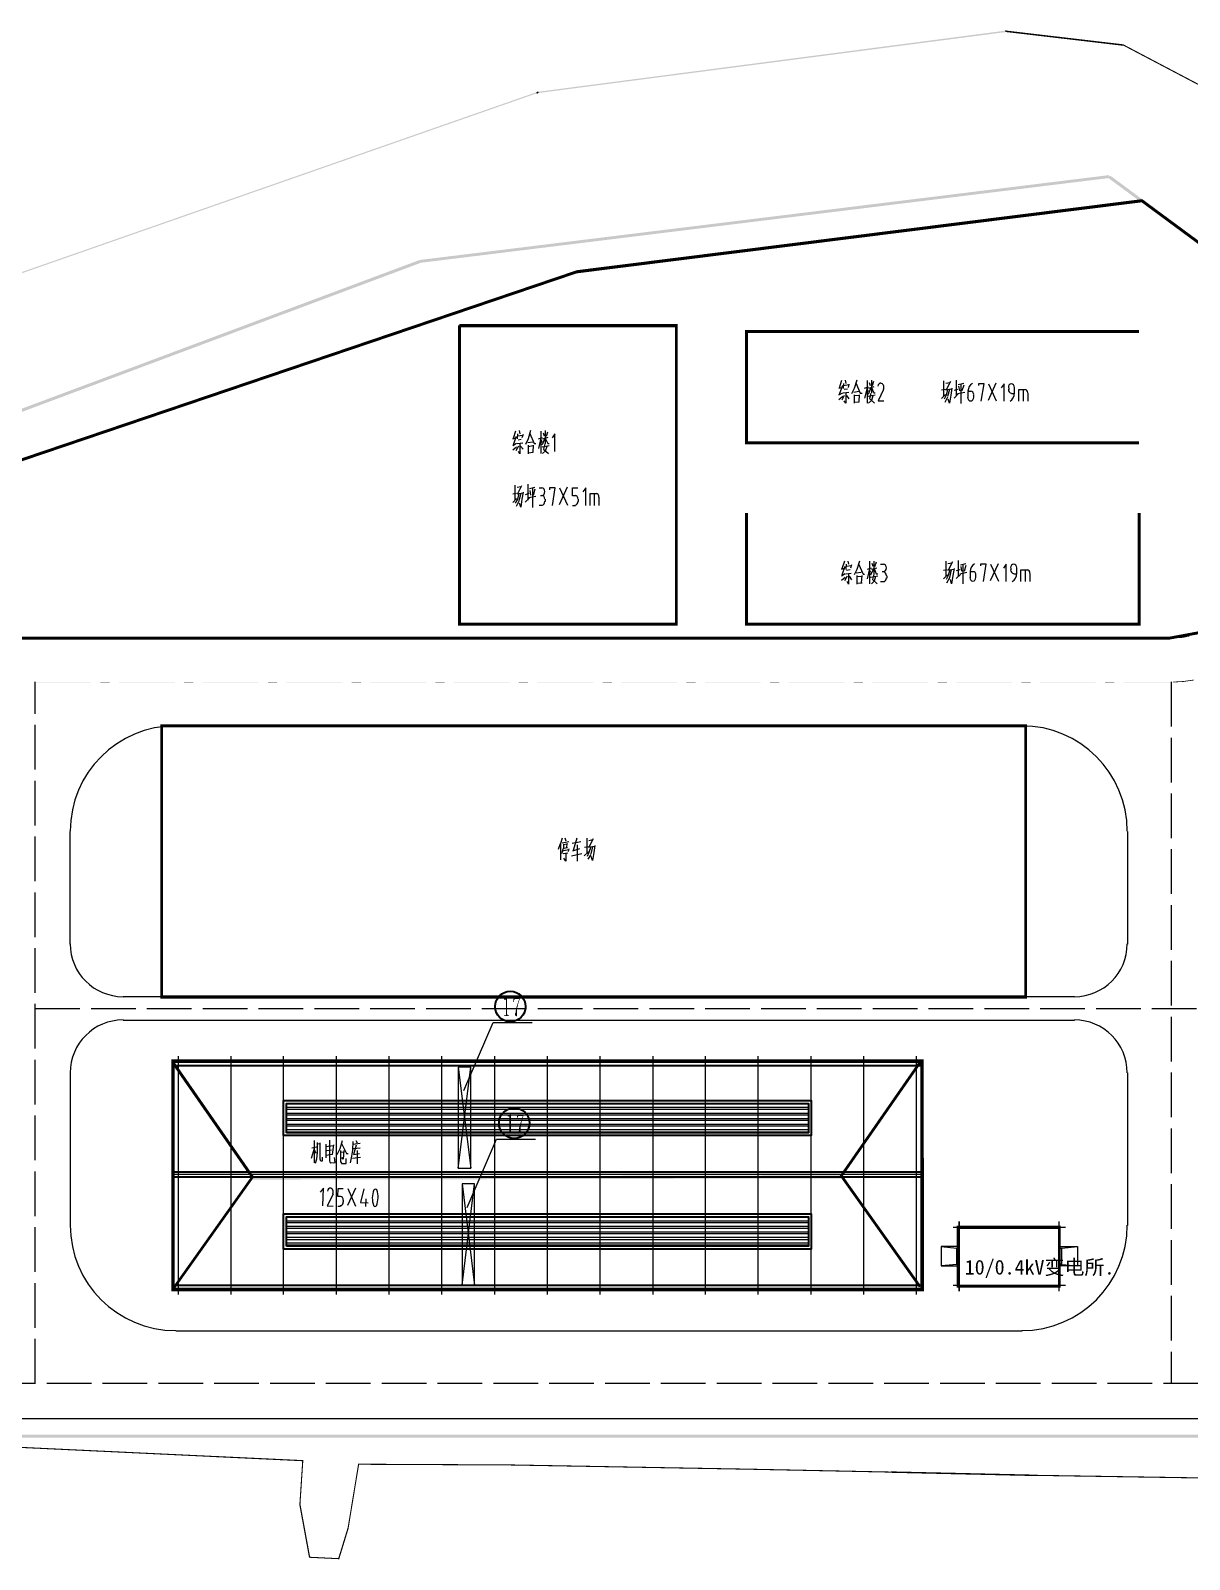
# Model space of a CAD drawing. Header units: millimetres. Extents: x 2315 to 4619, y 1334 to 1897.
# Drawn here: x 4312.5 to 4510.3, y 1461.3 to 1722.3 of the extents above; entities that cross this region are included whole.
import ezdxf

# ---------------------------------------------------------------- set-up
doc = ezdxf.new("R2010")
doc.units = ezdxf.units.MM
doc.linetypes.add('PDF_IMPORT', pattern=[1, 0.8, -0.2])
for name, color, linetype, true_color in [('PDF_0', 9, 'Continuous', 0x808080), ('PDF_0-新增征地', 7, 'Continuous', 0x00a5dd), ('PDF_DOTE', 9, 'Continuous', 0x808080), ('PDF_P-地面', 9, 'Continuous', 0x808080), ('PDF_房建专业布置图', 9, 'Continuous', 0x808080), ('PDF_文字', 9, 'Continuous', 0x808080), ('PDF_站场道路', 7, 'Continuous', 0x957000), ('PDF_转运站初步方案', 7, 'Continuous', 0x00b85c), ('PDF_道路', 9, 'Continuous', 0x808080)]:
    doc.layers.add(name, color=color, linetype=linetype, true_color=true_color)
doc.layers.add('PDF_粗实线层', color=7, linetype='Continuous')
doc.layers.add('PDF_细实线层', color=7, linetype='Continuous')
doc.styles.add('PDF NSimSun', font='NSimSun.ttf')

msp = doc.modelspace()

# ---------------------------------------------------------------- hatches: boundary and pattern name
at = {"layer": 'PDF_0-新增征地', "transparency": 33554559}
for points in [[(4479.03, 1722.01), (4478.97, 1722.25), (4399.13, 1711.81), (4398.89, 1711.56)], [(4478.97, 1722.01), (4479.03, 1722.13), (4478.9, 1722.19), (4478.9, 1722.07)], [(4479.09, 1722.19), (4479.03, 1722.25), (4479.03, 1722.13), (4479.09, 1722.07)], [(4399.13, 1711.62), (4398.89, 1711.75), (4198.97, 1641.87), (4199.03, 1641.69)], [(4399.09, 1711.74), (4399.13, 1711.81), (4398.91, 1711.73), (4398.89, 1711.75), (4398.89, 1711.73), (4398.77, 1711.69), (4398.89, 1711.6), (4398.89, 1711.5), (4399.26, 1711.62), (4399.13, 1711.71), (4399.13, 1711.81), (4399.09, 1711.73)]]:
    msp.add_hatch(color=256, dxfattribs=at).paths.add_polyline_path(points)
at = {"layer": 'PDF_站场道路', "transparency": 33554559}
for points in [[(4313.31, 1611.08), (4313.31, 1611.02), (4322.84, 1611.02), (4322.84, 1611.08)], [(4324.43, 1611.08), (4324.43, 1611.02), (4326.02, 1611.02), (4326.02, 1611.08)], [(4327.61, 1611.08), (4327.61, 1611.02), (4337.14, 1611.02), (4337.14, 1611.08)], [(4338.72, 1611.08), (4338.72, 1611.02), (4340.31, 1611.02), (4340.31, 1611.08)], [(4341.9, 1611.08), (4341.9, 1611.02), (4351.43, 1611.02), (4351.43, 1611.08)], [(4353.02, 1611.08), (4353.02, 1611.02), (4354.6, 1611.02), (4354.6, 1611.08)], [(4356.19, 1611.08), (4356.19, 1611.02), (4365.72, 1611.02), (4365.72, 1611.08)], [(4367.31, 1611.08), (4367.31, 1611.02), (4368.9, 1611.02), (4368.9, 1611.08)], [(4370.49, 1611.08), (4370.49, 1611.02), (4380.01, 1611.02), (4380.01, 1611.08)], [(4381.6, 1611.08), (4381.6, 1611.02), (4383.19, 1611.02), (4383.19, 1611.08)], [(4384.78, 1611.08), (4384.78, 1611.02), (4394.25, 1611.02), (4394.25, 1611.08)], [(4395.83, 1611.08), (4395.83, 1611.02), (4397.42, 1611.02), (4397.42, 1611.08)], [(4399.01, 1611.08), (4399.01, 1611.02), (4408.54, 1611.02), (4408.54, 1611.08)], [(4410.13, 1611.08), (4410.13, 1611.02), (4411.72, 1611.02), (4411.72, 1611.08)], [(4413.3, 1611.08), (4413.3, 1611.02), (4422.83, 1611.02), (4422.83, 1611.08)], [(4424.42, 1611.08), (4424.42, 1611.02), (4426.01, 1611.02), (4426.01, 1611.08)], [(4427.6, 1611.08), (4427.6, 1611.02), (4437.13, 1611.02), (4437.13, 1611.08)], [(4438.71, 1611.08), (4438.71, 1611.02), (4440.3, 1611.02), (4440.3, 1611.08)], [(4441.89, 1611.08), (4441.89, 1611.02), (4451.42, 1611.02), (4451.42, 1611.08)], [(4453.01, 1611.08), (4453.01, 1611.02), (4454.59, 1611.02), (4454.59, 1611.08)], [(4456.18, 1611.08), (4456.18, 1611.02), (4465.71, 1611.02), (4465.71, 1611.08)], [(4467.3, 1611.08), (4467.3, 1611.02), (4468.89, 1611.02), (4468.89, 1611.08)], [(4470.48, 1611.08), (4470.48, 1611.02), (4480, 1611.02), (4480, 1611.08)], [(4481.59, 1611.08), (4481.59, 1611.02), (4483.18, 1611.02), (4483.18, 1611.08)], [(4484.77, 1611.08), (4484.77, 1611.02), (4494.3, 1611.02), (4494.3, 1611.08)], [(4495.89, 1611.08), (4495.89, 1611.02), (4497.47, 1611.02), (4497.47, 1611.08)], [(4499.06, 1611.08), (4499.06, 1611.02), (4507.55, 1611.02), (4507.55, 1611.08)]]:
    msp.add_hatch(color=256, dxfattribs=at).paths.add_polyline_path(points)
at = {"layer": 'PDF_细实线层', "transparency": 33554559}
for points in [[(4393.81, 1557.28), (4393.81, 1554.41), (4393.87, 1554.41), (4393.87, 1554.35), (4393.87, 1554.29), (4393.87, 1554.29), (4393.87, 1554.23), (4393.93, 1554.23), (4393.93, 1554.17), (4393.93, 1554.17), (4393.99, 1554.17), (4393.99, 1554.17), (4394.05, 1554.17), (4394.05, 1554.17), (4394.18, 1554.17), (4394.18, 1554.04), (4393.32, 1554.04), (4393.32, 1554.17), (4393.38, 1554.17), (4393.44, 1554.17), (4393.5, 1554.17), (4393.5, 1554.17), (4393.57, 1554.17), (4393.57, 1554.17), (4393.57, 1554.23), (4393.57, 1554.23), (4393.63, 1554.23), (4393.63, 1554.29), (4393.63, 1554.35), (4393.63, 1554.35), (4393.63, 1554.41), (4393.63, 1554.41), (4393.63, 1556.67), (4393.63, 1556.73), (4393.63, 1556.79), (4393.63, 1556.79), (4393.57, 1556.85), (4393.57, 1556.85), (4393.5, 1556.85), (4393.5, 1556.85), (4393.32, 1556.85), (4393.32, 1556.98), (4393.38, 1556.98), (4393.44, 1556.98), (4393.5, 1556.98), (4393.5, 1556.98), (4393.57, 1556.98), (4393.57, 1556.98), (4393.63, 1557.04), (4393.63, 1557.04), (4393.63, 1557.04), (4393.63, 1557.04), (4393.69, 1557.1), (4393.69, 1557.1), (4393.75, 1557.16), (4393.75, 1557.16), (4393.75, 1557.22), (4393.81, 1557.22), (4393.81, 1557.28)], [(4396.07, 1557.1), (4396.07, 1557.04), (4396.07, 1556.98), (4396.01, 1556.98), (4396.01, 1556.92), (4396.01, 1556.85), (4395.95, 1556.79), (4395.95, 1556.79), (4395.95, 1556.73), (4395.95, 1556.67), (4395.89, 1556.67), (4395.89, 1556.61), (4395.89, 1556.55), (4395.89, 1556.55), (4395.83, 1556.49), (4395.83, 1556.43), (4395.83, 1556.37), (4395.83, 1556.37), (4395.76, 1556.3), (4395.76, 1556.24), (4395.76, 1556.24), (4395.76, 1556.18), (4395.76, 1556.12), (4395.7, 1556.12), (4395.7, 1556.06), (4395.7, 1556), (4395.7, 1556), (4395.7, 1555.94), (4395.7, 1555.88), (4395.64, 1555.88), (4395.64, 1555.82), (4395.64, 1555.75), (4395.64, 1555.69), (4395.64, 1555.63), (4395.58, 1555.57), (4395.58, 1555.57), (4395.58, 1555.51), (4395.58, 1555.45), (4395.58, 1555.39), (4395.58, 1555.33), (4395.52, 1555.33), (4395.52, 1555.27), (4395.52, 1555.21), (4395.52, 1555.14), (4395.52, 1555.14), (4395.52, 1555.08), (4395.52, 1555.02), (4395.52, 1555.02), (4395.52, 1554.96), (4395.52, 1554.9), (4395.52, 1554.9), (4395.52, 1554.84), (4395.52, 1554.78), (4395.52, 1554.78), (4395.52, 1554.78), (4395.52, 1554.72), (4395.52, 1554.66), (4395.52, 1554.59), (4395.52, 1554.59), (4395.52, 1554.53), (4395.52, 1554.47), (4395.52, 1554.47), (4395.52, 1554.41), (4395.52, 1554.35), (4395.52, 1554.29), (4395.52, 1554.23), (4395.52, 1554.23), (4395.52, 1554.17), (4395.52, 1554.17), (4395.52, 1554.11), (4395.52, 1554.04), (4395.52, 1554.04), (4395.46, 1554.04), (4395.46, 1553.98), (4395.4, 1553.98), (4395.4, 1553.98), (4395.34, 1553.98), (4395.34, 1554.04), (4395.28, 1554.04), (4395.28, 1554.04), (4395.28, 1554.11), (4395.28, 1554.11), (4395.21, 1554.17), (4395.21, 1554.23), (4395.21, 1554.29), (4395.21, 1554.29), (4395.21, 1554.35), (4395.21, 1554.35), (4395.21, 1554.41), (4395.21, 1554.47), (4395.21, 1554.47), (4395.21, 1554.53), (4395.28, 1554.59), (4395.28, 1554.59), (4395.28, 1554.66), (4395.28, 1554.72), (4395.28, 1554.78), (4395.28, 1554.84), (4395.28, 1554.84), (4395.28, 1554.9), (4395.28, 1554.96), (4395.34, 1555.02), (4395.34, 1555.08), (4395.34, 1555.14), (4395.34, 1555.14), (4395.34, 1555.21), (4395.34, 1555.21), (4395.34, 1555.27), (4395.34, 1555.27), (4395.4, 1555.33), (4395.4, 1555.33), (4395.4, 1555.39), (4395.4, 1555.39), (4395.4, 1555.45), (4395.4, 1555.45), (4395.4, 1555.51), (4395.46, 1555.51), (4395.46, 1555.57), (4395.46, 1555.63), (4395.46, 1555.63), (4395.46, 1555.69), (4395.46, 1555.69), (4395.52, 1555.75), (4395.52, 1555.82), (4395.52, 1555.82), (4395.52, 1555.88), (4395.58, 1555.94), (4395.58, 1556), (4395.58, 1556), (4395.58, 1556.06), (4395.64, 1556.12), (4395.64, 1556.18), (4395.64, 1556.18), (4395.64, 1556.24), (4395.7, 1556.3), (4395.7, 1556.37), (4395.7, 1556.43), (4395.7, 1556.49), (4395.76, 1556.55), (4395.76, 1556.55), (4395.76, 1556.61), (4395.83, 1556.67), (4395.83, 1556.73), (4395.83, 1556.79), (4395.89, 1556.85), (4395.89, 1556.92), (4395.89, 1556.92), (4395.28, 1556.92), (4395.28, 1556.92), (4395.21, 1556.92), (4395.15, 1556.92), (4395.15, 1556.92), (4395.15, 1556.85), (4395.09, 1556.85), (4395.09, 1556.85), (4395.09, 1556.79), (4395.03, 1556.79), (4395.03, 1556.73), (4395.03, 1556.73), (4395.03, 1556.67), (4394.97, 1556.61), (4394.97, 1556.61), (4394.97, 1556.55), (4394.97, 1556.49), (4394.97, 1556.43), (4394.97, 1556.43), (4394.85, 1556.43), (4394.97, 1557.22), (4396.07, 1557.22)], [(4394.48, 1537.31), (4394.48, 1534.5), (4394.48, 1534.44), (4394.48, 1534.38), (4394.48, 1534.38), (4394.48, 1534.31), (4394.54, 1534.31), (4394.54, 1534.25), (4394.54, 1534.25), (4394.54, 1534.25), (4394.6, 1534.19), (4394.6, 1534.19), (4394.66, 1534.19), (4394.73, 1534.19), (4394.85, 1534.19), (4394.85, 1534.07), (4393.93, 1534.07), (4393.93, 1534.19), (4394.05, 1534.19), (4394.05, 1534.19), (4394.12, 1534.19), (4394.12, 1534.19), (4394.18, 1534.25), (4394.18, 1534.25), (4394.24, 1534.25), (4394.24, 1534.25), (4394.24, 1534.31), (4394.24, 1534.38), (4394.24, 1534.38), (4394.24, 1534.44), (4394.24, 1534.5), (4394.24, 1534.5), (4394.24, 1536.76), (4394.24, 1536.82), (4394.24, 1536.82), (4394.24, 1536.88), (4394.24, 1536.88), (4394.18, 1536.94), (4394.18, 1536.94), (4394.12, 1536.94), (4393.93, 1536.94), (4393.93, 1537.06), (4394.05, 1537.06), (4394.05, 1537.06), (4394.12, 1537.06), (4394.12, 1537.06), (4394.18, 1537.06), (4394.18, 1537.06), (4394.24, 1537.06), (4394.24, 1537.06), (4394.3, 1537.12), (4394.3, 1537.12), (4394.3, 1537.12), (4394.3, 1537.19), (4394.36, 1537.19), (4394.36, 1537.25), (4394.36, 1537.25), (4394.42, 1537.31), (4394.42, 1537.31)], [(4396.68, 1537.12), (4396.68, 1537.12), (4396.68, 1537.06), (4396.62, 1537), (4396.62, 1536.94), (4396.62, 1536.94), (4396.62, 1536.88), (4396.56, 1536.82), (4396.56, 1536.82), (4396.56, 1536.76), (4396.56, 1536.7), (4396.5, 1536.7), (4396.5, 1536.64), (4396.5, 1536.57), (4396.5, 1536.51), (4396.44, 1536.51), (4396.44, 1536.45), (4396.44, 1536.39), (4396.44, 1536.39), (4396.38, 1536.33), (4396.38, 1536.27), (4396.38, 1536.27), (4396.38, 1536.21), (4396.38, 1536.15), (4396.31, 1536.15), (4396.31, 1536.09), (4396.31, 1536.02), (4396.31, 1535.96), (4396.31, 1535.96), (4396.31, 1535.9), (4396.25, 1535.84), (4396.25, 1535.78), (4396.25, 1535.78), (4396.25, 1535.72), (4396.25, 1535.66), (4396.19, 1535.6), (4396.19, 1535.54), (4396.19, 1535.54), (4396.19, 1535.48), (4396.19, 1535.41), (4396.19, 1535.35), (4396.19, 1535.29), (4396.13, 1535.29), (4396.13, 1535.23), (4396.13, 1535.17), (4396.13, 1535.17), (4396.13, 1535.11), (4396.13, 1535.05), (4396.13, 1534.99), (4396.13, 1534.99), (4396.13, 1534.93), (4396.13, 1534.93), (4396.13, 1534.86), (4396.13, 1534.86), (4396.13, 1534.8), (4396.13, 1534.8), (4396.13, 1534.74), (4396.13, 1534.68), (4396.13, 1534.62), (4396.13, 1534.62), (4396.13, 1534.56), (4396.13, 1534.5), (4396.13, 1534.5), (4396.13, 1534.44), (4396.13, 1534.38), (4396.13, 1534.31), (4396.13, 1534.31), (4396.13, 1534.25), (4396.13, 1534.19), (4396.13, 1534.13), (4396.13, 1534.13), (4396.13, 1534.13), (4396.07, 1534.07), (4396.07, 1534.07), (4396.01, 1534.07), (4396.01, 1534.07), (4395.95, 1534.07), (4395.95, 1534.07), (4395.95, 1534.07), (4395.89, 1534.13), (4395.89, 1534.13), (4395.89, 1534.19), (4395.89, 1534.25), (4395.89, 1534.25), (4395.83, 1534.31), (4395.83, 1534.38), (4395.83, 1534.38), (4395.83, 1534.44), (4395.89, 1534.5), (4395.89, 1534.5), (4395.89, 1534.56), (4395.89, 1534.62), (4395.89, 1534.62), (4395.89, 1534.68), (4395.89, 1534.74), (4395.89, 1534.8), (4395.89, 1534.8), (4395.89, 1534.86), (4395.89, 1534.93), (4395.89, 1534.99), (4395.95, 1535.05), (4395.95, 1535.05), (4395.95, 1535.11), (4395.95, 1535.17), (4395.95, 1535.23), (4395.95, 1535.23), (4395.95, 1535.29), (4396.01, 1535.29), (4396.01, 1535.35), (4396.01, 1535.35), (4396.01, 1535.41), (4396.01, 1535.41), (4396.01, 1535.48), (4396.01, 1535.48), (4396.01, 1535.54), (4396.07, 1535.54), (4396.07, 1535.6), (4396.07, 1535.66), (4396.07, 1535.66), (4396.07, 1535.72), (4396.07, 1535.72), (4396.13, 1535.78), (4396.13, 1535.84), (4396.13, 1535.84), (4396.13, 1535.9), (4396.13, 1535.96), (4396.19, 1535.96), (4396.19, 1536.02), (4396.19, 1536.09), (4396.19, 1536.15), (4396.25, 1536.15), (4396.25, 1536.21), (4396.25, 1536.27), (4396.31, 1536.33), (4396.31, 1536.39), (4396.31, 1536.45), (4396.31, 1536.45), (4396.38, 1536.51), (4396.38, 1536.57), (4396.38, 1536.64), (4396.44, 1536.7), (4396.44, 1536.76), (4396.44, 1536.82), (4396.5, 1536.88), (4396.5, 1536.94), (4396.5, 1537), (4396.5, 1537), (4395.89, 1537), (4395.89, 1537), (4395.83, 1537), (4395.83, 1537), (4395.76, 1536.94), (4395.76, 1536.94), (4395.7, 1536.94), (4395.7, 1536.88), (4395.7, 1536.88), (4395.7, 1536.82), (4395.64, 1536.82), (4395.64, 1536.76), (4395.64, 1536.76), (4395.64, 1536.7), (4395.58, 1536.64), (4395.58, 1536.57), (4395.58, 1536.57), (4395.58, 1536.51), (4395.58, 1536.45), (4395.52, 1536.51), (4395.58, 1537.25), (4396.68, 1537.25)]]:
    msp.add_hatch(color=256, dxfattribs=at).paths.add_polyline_path(points)
at = {"layer": 'PDF_转运站初步方案', "true_color": 0x00a5dd, "transparency": 33554559}
for points in [[(4378.98, 1683.1), (4379.04, 1682.61), (4496.62, 1697.09), (4496.56, 1697.58)], [(4496.74, 1697.51), (4496.44, 1697.09), (4583.78, 1632.65), (4584.03, 1633.07)], [(4220.29, 1623.79), (4220.47, 1623.3), (4379.1, 1682.61), (4378.92, 1683.1)], [(4350.27, 1526.61), (4350.27, 1526.12), (4450.87, 1526.3), (4450.87, 1526.85)], [(3288.92, 1482.57), (3288.92, 1482.08), (4570.4, 1482.08), (4570.4, 1482.57)]]:
    msp.add_hatch(color=142, dxfattribs=at).paths.add_polyline_path(points)

# ---------------------------------------------------------------- linework, layer by layer
at = {"layer": 'PDF_0', "lineweight": 35}
for points in [[(4336.77, 1546.4), (4464.67, 1546.4), (4464.67, 1507.31), (4336.77, 1507.31)], [(4336.95, 1546.22), (4336.95, 1545.61), (4464.49, 1545.61), (4464.49, 1546.22), (4336.95, 1546.22), (4464.49, 1546.22), (4464.49, 1507.49), (4336.95, 1507.49)], [(4355.7, 1533.63), (4355.7, 1539.62), (4445.74, 1539.62), (4445.74, 1533.63)], [(4356.19, 1534.12), (4356.19, 1539.13), (4445.25, 1539.13), (4445.25, 1534.12)], [(4336.95, 1527.46), (4464.49, 1527.46), (4464.49, 1526.55), (4336.95, 1526.55)], [(4355.7, 1514.27), (4355.7, 1520.26), (4445.74, 1520.26), (4445.74, 1514.27)], [(4356.19, 1514.76), (4356.19, 1519.77), (4445.25, 1519.77), (4445.25, 1514.76)], [(4336.95, 1508.1), (4464.49, 1508.1), (4464.49, 1507.49), (4336.95, 1507.49)]]:
    msp.add_lwpolyline(points, close=True, dxfattribs=at)
at = {"layer": 'PDF_0-新增征地', "lineweight": 0}
for points in [[(4519, 1709.27, 0.191, 0.191, 0), (4499.03, 1719.78, 0.25, 0.25, 0), (4479, 1722.13, 0, 0, 0)], [(4280.94, 1481.81, 0.183, 0.183, 0), (4313.5, 1480.28, 0.183, 0.183, 0), (4343.43, 1478.87, 0.192, 0.192, 0), (4358.97, 1478.14, 0.183, 0.183, 0), (4358.48, 1470.66, 0.214, 0.214, 0), (4360.13, 1461.65, 0.177, 0.177, 0), (4365.11, 1461.41, 0.211, 0.211, 0), (4366.7, 1466.6, 0.183, 0.183, 0), (4368.5, 1477.53, 0.183, 0.183, 0), (4394.31, 1477.41, 0.183, 0.183, 0), (4435.29, 1476.68, 0.183, 0.183, 0), (4459.36, 1476.19, 0.245, 0.245, 0), (4483.67, 1475.64, 0.186, 0.186, 0), (4516.87, 1475.12, 0.182, 0.182, 0)]]:
    msp.add_lwpolyline(points, format="xyseb", dxfattribs=at)
for points in [[(4479.09, 1722.07), (4478.9, 1722.19)], [(4398.89, 1711.56), (4399.13, 1711.81)]]:
    msp.add_lwpolyline(points, dxfattribs=at)
msp.add_lwpolyline([(4398.95, 1711.75), (4399.07, 1711.56)], close=True, dxfattribs=at)
at = {"layer": 'PDF_0-新增征地', "lineweight": 25}
msp.add_lwpolyline([(4399.01, 1711.69), (4399.01, 1711.69)], dxfattribs=at)
at = {"layer": 'PDF_DOTE', "lineweight": 25}
for points in [[(4336.71, 1546.22), (4464.73, 1546.22)], [(4337.75, 1506.51), (4337.75, 1547.19)], [(4346.73, 1506.51), (4346.73, 1547.19)], [(4355.7, 1506.51), (4355.7, 1547.19)], [(4364.74, 1506.51), (4364.74, 1547.19)], [(4373.72, 1506.51), (4373.72, 1547.19)], [(4382.7, 1506.51), (4382.7, 1547.19)], [(4391.74, 1506.51), (4391.74, 1547.19)], [(4400.72, 1506.51), (4400.72, 1547.19)], [(4409.7, 1506.51), (4409.7, 1547.19)], [(4418.74, 1506.51), (4418.74, 1547.19)], [(4427.72, 1506.51), (4427.72, 1547.19)], [(4436.7, 1506.51), (4436.7, 1547.19)], [(4445.74, 1506.51), (4445.74, 1547.19)], [(4454.72, 1506.51), (4454.72, 1547.19)], [(4463.7, 1506.51), (4463.7, 1547.19)], [(4336.71, 1527.04), (4464.73, 1527.04)], [(4470.96, 1518.97), (4470.96, 1507.06), (4470.96, 1518.97)], [(4488.07, 1507.06), (4488.07, 1518.97)], [(4469.99, 1518), (4489.11, 1518)], [(4336.71, 1507.49), (4464.73, 1507.49)], [(4469.99, 1508.1), (4489.11, 1508.1)]]:
    msp.add_lwpolyline(points, dxfattribs=at)
at = {"layer": 'PDF_P-地面', "lineweight": 25}
for points in [[(4470.84, 1514.7), (4467.91, 1514.7), (4470.6, 1514.39)], [(4467.91, 1514.7), (4467.91, 1511.4)], [(4470.6, 1511.64), (4470.6, 1514.39), (4470.84, 1514.39)], [(4488.25, 1514.7), (4491.18, 1514.7), (4491.18, 1511.4), (4488.25, 1511.4)], [(4488.25, 1514.39), (4488.49, 1514.39), (4491.18, 1514.7)], [(4488.25, 1511.64), (4488.49, 1511.64), (4488.49, 1514.39)], [(4470.84, 1511.64), (4470.6, 1511.64), (4467.91, 1511.4), (4470.84, 1511.4)], [(4488.49, 1511.64), (4491.18, 1511.4)]]:
    msp.add_lwpolyline(points, dxfattribs=at)
at = {"layer": 'PDF_房建专业布置图', "lineweight": 0}
msp.add_lwpolyline([(4470.81, 1518.18, 0.122, 0.122, 0), (4488.25, 1518.18, 0.122, 0.122, 0), (4488.25, 1507.89, 0.0611, 0.0611, 0), (4470.81, 1507.89, 0.0611, 0.0611, 0)], format="xyseb", close=True, dxfattribs=at)
at = {"layer": 'PDF_站场道路', "lineweight": 9}
for points in [[(4105.88, 1618.54), (4506.88, 1618.54)], [(4337.32, 1603.57), (4481.71, 1603.57)], [(4319.3, 1566.31), (4319.3, 1585.55)], [(4499.73, 1585.55), (4499.73, 1566.31)], [(4490.69, 1557.33), (4328.34, 1557.33)], [(4490.69, 1553.3), (4328.34, 1553.3)], [(4319.3, 1544.32), (4319.3, 1518.3)], [(4499.73, 1544.32), (4499.73, 1518.3)], [(4337.32, 1500.28), (4481.71, 1500.28)], [(3311.89, 1485.32), (4552.26, 1485.32)]]:
    msp.add_lwpolyline(points, dxfattribs=at)
at = {"layer": 'PDF_站场道路', "linetype": 'PDF_IMPORT', "lineweight": 9, "ltscale": 9.528654}
for points in [[(4313.31, 1491.3), (4313.31, 1611.08)], [(4507.19, 1611.08), (4507.19, 1491.3)], [(4313.31, 1555.32), (4548.29, 1555.32)], [(4542.06, 1491.3), (3317.94, 1491.3)]]:
    msp.add_lwpolyline(points, dxfattribs=at)
at = {"layer": 'PDF_站场道路', "lineweight": 0, "const_width": 0.13}
msp.add_lwpolyline([(4507.55, 1611.05), (4509.29, 1611.15), (4511, 1611.39)], dxfattribs=at)
at = {"layer": 'PDF_站场道路', "lineweight": 0}
msp.add_lwpolyline([(4507.55, 1611.08), (4507.55, 1611.02)], dxfattribs=at)
at = {"layer": 'PDF_站场道路', "lineweight": 9}
for centre, radius, start, end in [((4506.84, 1636.6), 17.99, 270, 280.9424), ((4337.28, 1585.59), 17.99, 90, 180), ((4481.68, 1585.59), 17.99, 0, 90), ((4328.3, 1566.35), 9.01, 180, 270), ((4490.66, 1566.35), 9.01, 270, 360), ((4328.3, 1544.36), 9.01, 90, 180), ((4490.66, 1544.36), 9.01, 0, 90), ((4337.28, 1518.34), 17.99, 180, 270), ((4481.68, 1518.34), 17.99, 270, 360)]:
    msp.add_arc(centre, radius, start, end, dxfattribs=at)
at = {"layer": 'PDF_粗实线层', "lineweight": 35}
for centre in [(4394.39, 1555.66), (4395.06, 1535.75)]:
    msp.add_circle(centre, 2.6, dxfattribs=at)
at = {"layer": 'PDF_细实线层', "lineweight": 18}
for points in [[(4386.43, 1541.33), (4391.44, 1552.94), (4398.09, 1552.94)], [(4387.04, 1521.36), (4392.05, 1533.02), (4398.71, 1533.02)]]:
    msp.add_lwpolyline(points, dxfattribs=at)
at = {"layer": 'PDF_转运站初步方案', "color": 142, "lineweight": 0, "true_color": 0x00a5dd}
for points in [[(4221.17, 1618.54, 0.502, 0.502, 0), (4405.73, 1681.08, 0.53, 0.53, 0), (4502.18, 1693.21, 0.489, 0.489, 0), (4583.9, 1632.86, 0, 0, 0)], [(4385.7, 1671.92, 0.489, 0.489, 0), (4385.7, 1620.92, 0.489, 0.489, 0), (4422.71, 1620.92, 0.489, 0.489, 0), (4422.71, 1671.89, 0.55, 0.55, 0), (4385.7, 1671.89, 0, 0, 0)], [(4336.74, 1546.22, 0.502, 0.502, 0), (4350.39, 1526.55, 0.44, 0.44, 0), (4336.95, 1507.61, 0, 0, 0)]]:
    msp.add_lwpolyline(points, format="xyseb", dxfattribs=at)
for points, const_width in [([(4501.69, 1651.89), (4434.68, 1651.89), (4434.68, 1670.88), (4501.69, 1670.88)], 0.489), ([(4501.69, 1639.91), (4501.69, 1620.92), (4434.68, 1620.92), (4434.68, 1639.91)], 0.489), ([(4583.9, 1632.83), (4506.85, 1618.54), (4221.2, 1618.54)], 0.492), ([(4464.52, 1546.43), (4450.87, 1526.76), (4464.31, 1507.83)], 0.466)]:
    msp.add_lwpolyline(points, dxfattribs=dict(at, const_width=const_width))
at = {"layer": 'PDF_转运站初步方案', "color": 142, "lineweight": 5, "true_color": 0x00a5dd}
for points in [[(4450.93, 1662.51), (4450.5, 1661.23)], [(4451.54, 1662.58), (4451.66, 1662.03)], [(4453.5, 1662.58), (4453.07, 1661.17), (4452.64, 1660.25)], [(4455.27, 1662.51), (4455.27, 1658.67)], [(4456, 1662.58), (4456, 1660.44)], [(4468.34, 1662.45), (4468.34, 1659.83)], [(4470.48, 1662.58), (4470.48, 1659.95)], [(4450.44, 1661.23), (4450.93, 1661.35)], [(4450.44, 1660.07), (4451.11, 1660.44)], [(4450.44, 1659.28), (4451.11, 1659.83)], [(4451.05, 1661.66), (4450.5, 1660.13)], [(4451.36, 1659.95), (4450.99, 1659.16)], [(4451.24, 1662.03), (4451.17, 1661.17)], [(4451.17, 1660.44), (4452.15, 1660.56)], [(4451.24, 1661.66), (4452.15, 1661.84)], [(4451.36, 1661.05), (4451.91, 1661.11)], [(4451.66, 1660.44), (4451.66, 1658.67), (4451.36, 1659.03)], [(4451.78, 1659.95), (4452.15, 1659.4)], [(4452.15, 1661.9), (4452.03, 1661.35)], [(4453.01, 1660.56), (4453.86, 1660.68)], [(4453.07, 1660.07), (4453.07, 1658.67)], [(4453.07, 1659.95), (4453.92, 1660.01)], [(4453.37, 1662.15), (4454.11, 1660.38), (4454.41, 1660.38)], [(4453.92, 1660.07), (4453.86, 1658.91)], [(4454.84, 1661.23), (4455.51, 1661.42)], [(4455.27, 1661.29), (4454.84, 1659.52)], [(4455.27, 1661.05), (4455.45, 1660.62)], [(4455.94, 1661.29), (4455.45, 1660.13)], [(4455.45, 1659.83), (4456.67, 1660.07)], [(4455.51, 1658.67), (4456.06, 1659.16), (4456.3, 1659.95)], [(4455.57, 1661.23), (4456.49, 1661.48)], [(4455.63, 1662.21), (4455.82, 1661.66)], [(4455.94, 1660.32), (4455.69, 1659.46), (4456.55, 1658.67)], [(4456, 1661.35), (4456.43, 1660.44), (4456.67, 1660.44)], [(4456.37, 1662.33), (4456.12, 1661.6)], [(4458.08, 1660.99), (4457.16, 1659.03), (4458.14, 1659.03)], [(4467.97, 1660.93), (4468.64, 1661.05)], [(4467.97, 1659.46), (4468.64, 1660.13)], [(4469.01, 1660.99), (4468.77, 1660.01), (4468.4, 1659.34)], [(4468.7, 1662.09), (4469.38, 1662.21)], [(4468.7, 1660.93), (4469.68, 1661.11)], [(4469.5, 1662.33), (4468.77, 1660.93)], [(4469.32, 1660.99), (4469.01, 1659.77)], [(4469.74, 1661.23), (4469.56, 1660.01), (4469.32, 1658.67), (4469.13, 1659.34)], [(4470.11, 1659.52), (4470.84, 1660.25)], [(4470.17, 1660.87), (4470.78, 1661.05)], [(4470.72, 1660.32), (4471.94, 1660.56)], [(4470.84, 1661.84), (4471.76, 1662.09)], [(4470.9, 1661.54), (4471.03, 1660.74)], [(4471.27, 1661.96), (4471.27, 1658.61)], [(4471.76, 1661.72), (4471.45, 1660.74)], [(4472.98, 1660.62), (4472.49, 1660.62), (4472.49, 1659.64)], [(4473.47, 1659.64), (4473.47, 1660.01)], [(4474.75, 1658.97), (4475.24, 1661.96), (4474.26, 1661.96), (4474.26, 1661.66)], [(4475.97, 1659.16), (4477.32, 1662.15)], [(4475.97, 1661.96), (4477.32, 1659.03)], [(4478.66, 1658.97), (4478.66, 1661.96), (4478.17, 1661.29)], [(4479.45, 1661.29), (4479.45, 1660.99)], [(4479.94, 1660.32), (4480.43, 1660.32)], [(4480.43, 1660.38), (4480.43, 1661.29)], [(4481.16, 1658.97), (4481.16, 1660.99), (4482.26, 1660.99)], [(4481.96, 1658.97), (4481.96, 1660.99)], [(4482.69, 1660.38), (4482.69, 1658.97)], [(4453.07, 1658.91), (4453.07, 1658.85), (4453.92, 1658.91)], [(4469.01, 1659.7), (4468.52, 1658.79)], [(4394.8, 1652.56), (4395.28, 1652.74)], [(4395.28, 1653.9), (4394.86, 1652.62)], [(4395.41, 1652.99), (4394.86, 1651.52)], [(4395.59, 1653.41), (4395.53, 1652.56)], [(4395.59, 1653.05), (4396.51, 1653.17)], [(4395.71, 1652.38), (4396.26, 1652.5)], [(4395.9, 1653.96), (4396.02, 1653.41)], [(4396.57, 1653.29), (4396.38, 1652.74)], [(4397.85, 1653.96), (4397.42, 1652.56), (4397, 1651.58)], [(4397.36, 1651.95), (4398.22, 1652.07)], [(4397.73, 1653.47), (4398.46, 1651.76), (4398.77, 1651.76)], [(4399.19, 1652.56), (4399.87, 1652.8)], [(4399.62, 1652.68), (4399.19, 1650.91)], [(4399.62, 1653.9), (4399.62, 1650.05)], [(4399.62, 1652.38), (4399.8, 1652.01)], [(4400.29, 1652.68), (4399.8, 1651.52)], [(4399.93, 1652.56), (4400.84, 1652.86)], [(4399.99, 1653.6), (4400.17, 1653.05)], [(4400.35, 1653.96), (4400.35, 1651.76)], [(4400.35, 1652.68), (4400.78, 1651.76), (4401.03, 1651.76)], [(4400.72, 1653.72), (4400.48, 1652.99)], [(4402, 1650.42), (4402, 1653.41), (4401.52, 1652.74)], [(4394.8, 1651.4), (4395.47, 1651.83)], [(4394.8, 1650.66), (4395.47, 1651.21)], [(4395.77, 1651.34), (4395.35, 1650.54)], [(4395.53, 1651.76), (4396.51, 1651.89)], [(4396.02, 1651.83), (4396.02, 1649.99), (4395.77, 1650.42)], [(4396.14, 1651.34), (4396.57, 1650.79)], [(4397.42, 1651.46), (4397.42, 1649.99)], [(4397.42, 1651.28), (4398.28, 1651.4)], [(4397.42, 1650.3), (4397.42, 1650.18), (4398.28, 1650.3)], [(4398.28, 1651.46), (4398.22, 1650.3)], [(4399.8, 1651.21), (4401.03, 1651.4)], [(4399.87, 1650.05), (4400.42, 1650.54), (4400.66, 1651.34)], [(4400.29, 1651.7), (4400.05, 1650.79), (4400.9, 1650.05)], [(4395.16, 1644.68), (4395.16, 1642.05)], [(4395.53, 1644.31), (4396.2, 1644.43)], [(4396.32, 1644.56), (4395.59, 1643.15)], [(4397.36, 1644.8), (4397.36, 1642.11)], [(4397.67, 1644.07), (4398.58, 1644.31)], [(4398.16, 1644.19), (4398.16, 1640.83)], [(4399.32, 1644.19), (4399.8, 1644.19)], [(4401.58, 1641.2), (4402.06, 1644.19), (4401.09, 1644.19), (4401.09, 1643.88)], [(4402.8, 1641.38), (4404.14, 1644.37)], [(4402.8, 1644.19), (4404.14, 1641.26)], [(4405.49, 1642.85), (4405, 1642.85), (4405, 1644.19), (4405.91, 1644.19)], [(4407.26, 1641.2), (4407.26, 1644.19), (4406.77, 1643.52)], [(4394.8, 1643.15), (4395.47, 1643.27)], [(4394.8, 1641.69), (4395.47, 1642.36)], [(4395.83, 1643.21), (4395.59, 1642.24), (4395.22, 1641.56)], [(4395.83, 1641.93), (4395.41, 1641.01)], [(4395.53, 1643.15), (4396.57, 1643.34)], [(4396.2, 1643.21), (4395.83, 1641.99)], [(4396.57, 1643.46), (4396.38, 1642.24), (4396.2, 1640.89), (4395.96, 1641.56)], [(4396.93, 1641.75), (4397.67, 1642.48)], [(4397, 1643.09), (4397.61, 1643.27)], [(4397.54, 1642.54), (4398.77, 1642.79)], [(4397.73, 1643.76), (4397.85, 1642.97)], [(4398.58, 1643.95), (4398.28, 1642.91)], [(4399.8, 1642.85), (4399.56, 1642.85)], [(4400.35, 1642.24), (4400.35, 1641.87)], [(4406.04, 1641.87), (4406.04, 1642.24)], [(4407.99, 1641.2), (4407.99, 1643.21), (4409.09, 1643.21)], [(4408.78, 1641.2), (4408.78, 1643.21)], [(4409.52, 1642.6), (4409.52, 1641.2)], [(4399.8, 1641.2), (4399.32, 1641.2)], [(4405, 1641.2), (4405.49, 1641.2)], [(4451.42, 1631.67), (4450.99, 1630.39)], [(4451.72, 1631.18), (4451.66, 1630.26)], [(4451.97, 1631.67), (4452.09, 1631.18)], [(4453.98, 1631.67), (4453.5, 1630.26), (4453.07, 1629.35)], [(4453.8, 1631.24), (4454.59, 1629.47), (4454.84, 1629.47)], [(4455.69, 1631.67), (4455.69, 1627.82)], [(4456.06, 1631.36), (4456.24, 1630.81)], [(4456.43, 1631.67), (4456.43, 1629.53)], [(4456.85, 1631.49), (4456.55, 1630.69)], [(4457.59, 1631.18), (4458.08, 1631.18)], [(4468.7, 1631.67), (4468.7, 1629.04)], [(4469.07, 1631.3), (4469.74, 1631.42)], [(4469.86, 1631.55), (4469.13, 1630.14)], [(4470.84, 1631.79), (4470.84, 1629.1)], [(4471.21, 1631.06), (4472.12, 1631.3)], [(4471.64, 1631.12), (4471.64, 1627.82)], [(4475.12, 1628.19), (4475.61, 1631.18), (4474.63, 1631.18), (4474.63, 1630.87)], [(4476.34, 1628.37), (4477.68, 1631.3)], [(4476.34, 1631.18), (4477.68, 1628.25)], [(4479.03, 1628.19), (4479.03, 1631.18), (4478.54, 1630.51)], [(4450.93, 1630.32), (4451.42, 1630.51)], [(4450.93, 1629.16), (4451.54, 1629.59)], [(4450.93, 1628.43), (4451.54, 1628.98)], [(4451.48, 1630.75), (4450.99, 1629.29)], [(4451.85, 1629.1), (4451.42, 1628.31)], [(4451.66, 1629.53), (4452.58, 1629.65)], [(4451.72, 1630.81), (4452.58, 1630.94)], [(4451.78, 1630.14), (4452.4, 1630.26)], [(4452.09, 1629.59), (4452.09, 1627.76), (4451.85, 1628.19)], [(4452.21, 1629.1), (4452.64, 1628.49)], [(4452.64, 1631.06), (4452.46, 1630.51)], [(4453.43, 1629.71), (4454.29, 1629.78)], [(4453.5, 1629.23), (4453.5, 1627.76)], [(4453.5, 1629.04), (4454.35, 1629.1)], [(4454.35, 1629.23), (4454.29, 1628)], [(4455.69, 1630.39), (4455.27, 1628.68)], [(4455.33, 1630.32), (4456, 1630.57)], [(4455.69, 1630.14), (4455.88, 1629.78)], [(4456.37, 1630.39), (4455.88, 1629.29)], [(4455.88, 1628.98), (4457.1, 1629.16)], [(4456, 1630.32), (4456.92, 1630.57)], [(4456, 1627.82), (4456.55, 1628.31), (4456.79, 1629.1)], [(4456.43, 1629.47), (4456.18, 1628.55), (4456.98, 1627.82)], [(4456.49, 1630.45), (4456.85, 1629.53), (4457.1, 1629.53)], [(4458.08, 1629.84), (4457.83, 1629.84)], [(4458.63, 1629.16), (4458.63, 1628.8)], [(4468.34, 1630.14), (4468.95, 1630.26)], [(4468.34, 1628.68), (4469.01, 1629.35)], [(4469.38, 1630.2), (4469.13, 1629.23), (4468.77, 1628.55)], [(4468.89, 1628), (4469.38, 1628.92), (4469.68, 1630.2)], [(4469.07, 1630.14), (4470.05, 1630.32)], [(4470.11, 1630.45), (4469.93, 1629.23), (4469.68, 1627.82), (4469.5, 1628.55)], [(4470.48, 1628.74), (4471.21, 1629.41)], [(4470.54, 1630.08), (4471.15, 1630.26)], [(4471.09, 1629.53), (4472.31, 1629.78)], [(4471.27, 1630.75), (4471.39, 1629.96)], [(4472.12, 1630.94), (4471.82, 1629.9)], [(4473.35, 1629.84), (4472.86, 1629.84), (4472.86, 1628.86)], [(4473.84, 1628.86), (4473.84, 1629.16)], [(4479.82, 1630.51), (4479.82, 1630.2)], [(4480.31, 1629.53), (4480.8, 1629.53)], [(4480.8, 1629.59), (4480.8, 1630.51)], [(4481.53, 1628.19), (4481.53, 1630.2), (4482.63, 1630.2)], [(4482.33, 1628.19), (4482.33, 1630.2)], [(4483.06, 1629.59), (4483.06, 1628.19)], [(4453.5, 1628), (4453.5, 1627.94), (4454.41, 1628)], [(4458.08, 1628.13), (4457.59, 1628.13)], [(4403.23, 1584.39), (4402.98, 1583.48)], [(4403.71, 1584.45), (4403.84, 1583.96)], [(4405.73, 1584.39), (4405.12, 1582.32)], [(4407.44, 1584.39), (4407.44, 1581.77)], [(4408.54, 1584.27), (4407.81, 1582.86)], [(4407.81, 1584.03), (4408.48, 1584.15)], [(4402.61, 1582.5), (4402.98, 1583.48), (4402.98, 1580.73)], [(4403.29, 1582.44), (4403.16, 1581.77)], [(4403.23, 1583.6), (4404.39, 1583.84)], [(4403.23, 1582.25), (4404.39, 1582.44)], [(4403.41, 1581.77), (4404.2, 1581.89)], [(4403.47, 1583.35), (4403.47, 1582.5), (4403.47, 1582.62), (4403.47, 1582.68), (4404.14, 1582.8)], [(4404.08, 1583.35), (4403.47, 1583.29)], [(4403.84, 1581.83), (4403.84, 1580.48), (4403.53, 1580.97)], [(4404.02, 1582.8), (4404.08, 1583.48), (4404.02, 1583.29)], [(4404.39, 1582.56), (4404.26, 1582.13)], [(4404.81, 1581.4), (4406.58, 1581.77)], [(4404.94, 1583.54), (4406.4, 1583.84)], [(4405.06, 1582.25), (4406.28, 1582.62)], [(4405.79, 1583.29), (4405.79, 1580.48)], [(4407.01, 1581.4), (4407.75, 1582.07)], [(4407.07, 1582.86), (4407.68, 1582.99)], [(4408.11, 1582.93), (4407.81, 1581.95), (4407.5, 1581.28)], [(4408.11, 1581.64), (4407.62, 1580.79)], [(4407.75, 1582.86), (4408.78, 1583.05)], [(4408.42, 1582.93), (4408.11, 1581.7)], [(4408.84, 1583.17), (4408.66, 1581.95), (4408.42, 1580.6), (4408.17, 1581.28)], [(4360.96, 1528.99), (4360.96, 1532.78)], [(4361.14, 1528.93), (4361.38, 1529.66), (4361.51, 1530.7), (4361.51, 1532.47)], [(4361.93, 1532.23), (4361.51, 1532.17)], [(4362.3, 1529.97), (4362.3, 1529.24), (4362.06, 1529.24), (4361.93, 1529.6), (4361.93, 1532.41)], [(4362.91, 1532.17), (4362.91, 1529.85)], [(4362.91, 1531.74), (4364.13, 1531.92)], [(4363.52, 1532.84), (4363.52, 1529.48), (4363.52, 1529.3), (4363.58, 1529.11), (4363.77, 1528.99), (4364.5, 1529.05), (4364.38, 1529.91)], [(4364.19, 1532.05), (4364.01, 1530.4)], [(4365.72, 1532.72), (4365.29, 1531.37), (4364.81, 1530.34)], [(4365.6, 1532.29), (4366.45, 1530.58)], [(4367.49, 1532.6), (4367.43, 1531.13), (4367.31, 1530.09), (4367.07, 1528.99)], [(4367.49, 1532.17), (4368.78, 1532.35)], [(4368.1, 1531.98), (4367.62, 1530.4), (4368.65, 1530.58)], [(4368.04, 1532.78), (4368.23, 1532.41)], [(4360.47, 1529.79), (4360.96, 1531.5)], [(4361.32, 1531.68), (4360.53, 1531.5)], [(4361.26, 1530.58), (4360.96, 1531.19)], [(4364.07, 1530.4), (4362.91, 1530.21)], [(4363.1, 1531.07), (4363.89, 1531.19)], [(4365.42, 1531.07), (4365.42, 1529.17), (4365.66, 1528.87)], [(4365.42, 1530.82), (4365.97, 1530.88)], [(4365.6, 1528.87), (4366.39, 1528.87), (4366.39, 1529.72)], [(4365.97, 1531.07), (4365.84, 1529.6), (4365.66, 1529.91)], [(4366.39, 1530.58), (4366.7, 1530.58)], [(4368.84, 1529.91), (4367.43, 1529.72)], [(4367.62, 1531.43), (4368.78, 1531.56)], [(4368.23, 1531.07), (4368.23, 1528.81)], [(4362.42, 1521.66), (4362.48, 1524.65), (4361.93, 1523.98)], [(4365.42, 1523.25), (4364.93, 1523.25), (4364.99, 1524.59), (4365.84, 1524.59)], [(4366.64, 1521.78), (4368.04, 1524.72)], [(4366.64, 1524.59), (4367.98, 1521.6)], [(4369.39, 1524.53), (4368.84, 1522.21), (4370.12, 1522.15)], [(4364.13, 1523.62), (4363.16, 1521.66), (4364.13, 1521.6)], [(4364.93, 1521.6), (4365.42, 1521.6)], [(4365.9, 1522.27), (4365.9, 1522.58)], [(4369.75, 1522.82), (4369.69, 1521.54)]]:
    msp.add_lwpolyline(points, dxfattribs=at)
at = {"layer": 'PDF_转运站初步方案', "color": 142, "lineweight": 0, "true_color": 0x00a5dd}
for points in [[(4334.88, 1557.3, 0.55, 0.55, 0), (4482.33, 1557.3, 0.489, 0.489, 0), (4482.33, 1603.57, 0.489, 0.489, 0), (4334.88, 1603.57, 0.489, 0.489, 0)], [(4336.77, 1546.4, 0.489, 0.489, 0), (4464.67, 1546.4, 0.549, 0.549, 0), (4464.7, 1507.31, 0.489, 0.489, 0), (4336.77, 1507.31, 0.489, 0.489, 0)], [(4470.81, 1517.97, 0.55, 0.55, 0), (4488.07, 1517.97, 0.489, 0.489, 0), (4488.07, 1507.92, 0.489, 0.489, 0), (4470.81, 1507.92, 0.55, 0.55, 0)]]:
    msp.add_lwpolyline(points, format="xyseb", close=True, dxfattribs=at)
at = {"layer": 'PDF_转运站初步方案', "color": 6, "lineweight": 5}
for points in [[(4385.51, 1545.3), (4387.65, 1528.08), (4387.65, 1545.3), (4385.51, 1545.3), (4385.51, 1528.08), (4387.65, 1528.08)], [(4385.51, 1528.08), (4387.65, 1545.3)], [(4386.18, 1525.39), (4388.26, 1508.1), (4388.26, 1525.39), (4386.18, 1525.39), (4386.18, 1508.1), (4388.26, 1508.1)], [(4386.18, 1508.1), (4388.26, 1525.39)]]:
    msp.add_lwpolyline(points, dxfattribs=at)
at = {"layer": 'PDF_转运站初步方案', "color": 142, "lineweight": 5, "true_color": 0x00a5dd}
for centre, radius, start, end in [((4457.36, 1661.39), 0.773, 333.8942, 23.7921), ((4363.41, 1524.03), 0.773, 332.8082, 22.7081), ((4374.57, 1522.95), 3.73, 157.7369, 200.0919), ((4368.09, 1523.08), 3.73, 337.7369, 20.0919)]:
    msp.add_arc(centre, radius, start, end, dxfattribs=at)
for points in [[(4457.62, 1662.09), (4457.39, 1662.09), (4457.18, 1661.88), (4457.12, 1661.58)], [(4458.07, 1661.7), (4457.98, 1661.9), (4457.8, 1662.03), (4457.62, 1662.03)], [(4473.24, 1662), (4472.81, 1661.8), (4472.52, 1661.28), (4472.49, 1660.68)], [(4473.33, 1660.51), (4473.23, 1660.64), (4473.09, 1660.7), (4472.95, 1660.68)], [(4473.46, 1660.02), (4473.48, 1660.2), (4473.44, 1660.38), (4473.33, 1660.51)], [(4479.91, 1661.96), (4479.63, 1661.96), (4479.39, 1661.68), (4479.39, 1661.32)], [(4479.39, 1661.02), (4479.39, 1660.66), (4479.63, 1660.38), (4479.91, 1660.38)], [(4479.67, 1658.99), (4480.13, 1659.2), (4480.43, 1659.77), (4480.43, 1660.41)], [(4480.43, 1661.32), (4480.43, 1661.68), (4480.2, 1661.96), (4479.91, 1661.96)], [(4482.69, 1660.41), (4482.69, 1660.73), (4482.49, 1660.99), (4482.23, 1660.99)], [(4472.43, 1659.67), (4472.43, 1659.32), (4472.66, 1659.03), (4472.95, 1659.03)], [(4472.95, 1659.03), (4473.24, 1659.03), (4473.47, 1659.32), (4473.47, 1659.67)], [(4400.29, 1643.55), (4400.29, 1643.9), (4400.06, 1644.19), (4399.77, 1644.19)], [(4399.77, 1642.91), (4400.06, 1642.91), (4400.29, 1643.19), (4400.29, 1643.55)], [(4400.29, 1642.27), (4400.29, 1642.62), (4400.06, 1642.91), (4399.77, 1642.91)], [(4399.77, 1641.26), (4400.06, 1641.26), (4400.29, 1641.55), (4400.29, 1641.9)], [(4405.97, 1642.27), (4405.97, 1642.62), (4405.74, 1642.91), (4405.45, 1642.91)], [(4405.45, 1641.26), (4405.74, 1641.26), (4405.97, 1641.55), (4405.97, 1641.9)], [(4409.52, 1642.63), (4409.52, 1642.95), (4409.31, 1643.21), (4409.06, 1643.21)], [(4458.56, 1630.54), (4458.56, 1630.89), (4458.33, 1631.18), (4458.05, 1631.18)], [(4473.6, 1631.21), (4473.18, 1631.01), (4472.89, 1630.49), (4472.86, 1629.9)], [(4480.28, 1631.18), (4479.99, 1631.18), (4479.76, 1630.89), (4479.76, 1630.54)], [(4480.8, 1630.54), (4480.8, 1630.89), (4480.57, 1631.18), (4480.28, 1631.18)], [(4458.05, 1629.9), (4458.33, 1629.9), (4458.56, 1630.18), (4458.56, 1630.54)], [(4458.56, 1629.19), (4458.56, 1629.55), (4458.33, 1629.84), (4458.05, 1629.84)], [(4458.05, 1628.19), (4458.33, 1628.19), (4458.56, 1628.47), (4458.56, 1628.83)], [(4472.8, 1628.89), (4472.8, 1628.54), (4473.03, 1628.25), (4473.32, 1628.25)], [(4473.7, 1629.73), (4473.6, 1629.86), (4473.46, 1629.92), (4473.32, 1629.89)], [(4473.32, 1628.25), (4473.6, 1628.25), (4473.84, 1628.54), (4473.84, 1628.89)], [(4473.83, 1629.24), (4473.85, 1629.42), (4473.8, 1629.6), (4473.7, 1629.73)], [(4479.76, 1630.23), (4479.76, 1629.88), (4479.99, 1629.59), (4480.28, 1629.59)], [(4480.04, 1628.21), (4480.49, 1628.42), (4480.8, 1628.98), (4480.8, 1629.62)], [(4483.06, 1629.62), (4483.06, 1629.94), (4482.85, 1630.2), (4482.6, 1630.2)], [(4363.68, 1524.66), (4363.45, 1524.67), (4363.24, 1524.46), (4363.17, 1524.16)], [(4364.12, 1524.33), (4364.04, 1524.53), (4363.86, 1524.66), (4363.67, 1524.66)], [(4371.37, 1524.48), (4371.26, 1524.48), (4371.16, 1524.42), (4371.1, 1524.32)], [(4371.64, 1524.31), (4371.57, 1524.42), (4371.48, 1524.48), (4371.37, 1524.48)], [(4365.36, 1521.67), (4365.65, 1521.66), (4365.89, 1521.95), (4365.89, 1522.3)], [(4365.89, 1522.61), (4365.9, 1522.96), (4365.67, 1523.25), (4365.39, 1523.26)], [(4371.03, 1521.71), (4371.09, 1521.61), (4371.19, 1521.55), (4371.29, 1521.55)], [(4371.29, 1521.55), (4371.4, 1521.55), (4371.5, 1521.6), (4371.57, 1521.7)]]:
    msp.add_open_spline(points, degree=3, dxfattribs=at)
at = {"layer": 'PDF_道路', "lineweight": 25}
for points in [[(4445.25, 1539.01), (4356.19, 1539.01)], [(4445.25, 1538.4), (4356.19, 1538.4)], [(4445.25, 1538.09), (4356.19, 1538.09)], [(4445.25, 1537.42), (4356.19, 1537.42)], [(4445.25, 1537.12), (4356.19, 1537.12)], [(4445.25, 1536.5), (4356.19, 1536.5)], [(4445.25, 1536.2), (4356.19, 1536.2)], [(4445.25, 1535.53), (4356.19, 1535.53)], [(4445.25, 1535.22), (4356.19, 1535.22)], [(4445.25, 1534.61), (4356.19, 1534.61)], [(4445.25, 1534.24), (4356.19, 1534.24)], [(4445.25, 1519.71), (4356.19, 1519.71)], [(4445.25, 1519.04), (4356.19, 1519.04)], [(4445.25, 1518.73), (4356.19, 1518.73)], [(4445.25, 1518.12), (4356.19, 1518.12)], [(4445.25, 1517.75), (4356.19, 1517.75)], [(4445.25, 1517.14), (4356.19, 1517.14)], [(4445.25, 1516.84), (4356.19, 1516.84)], [(4445.25, 1516.23), (4356.19, 1516.23)], [(4445.25, 1515.86), (4356.19, 1515.86)], [(4445.25, 1515.25), (4356.19, 1515.25)], [(4445.25, 1514.94), (4356.19, 1514.94)]]:
    msp.add_lwpolyline(points, dxfattribs=at)

# ---------------------------------------------------------------- texts
at = {"layer": 'PDF_文字', "color": 142, "true_color": 0x00a5dd, "insert": (4471.94, 1510.86), "char_height": 2.5, "attachment_point": 4, "style": 'PDF NSimSun'}
msp.add_mtext('10/0.4kV变电所.', dxfattribs=at)

doc.saveas('drawing.dxf')
